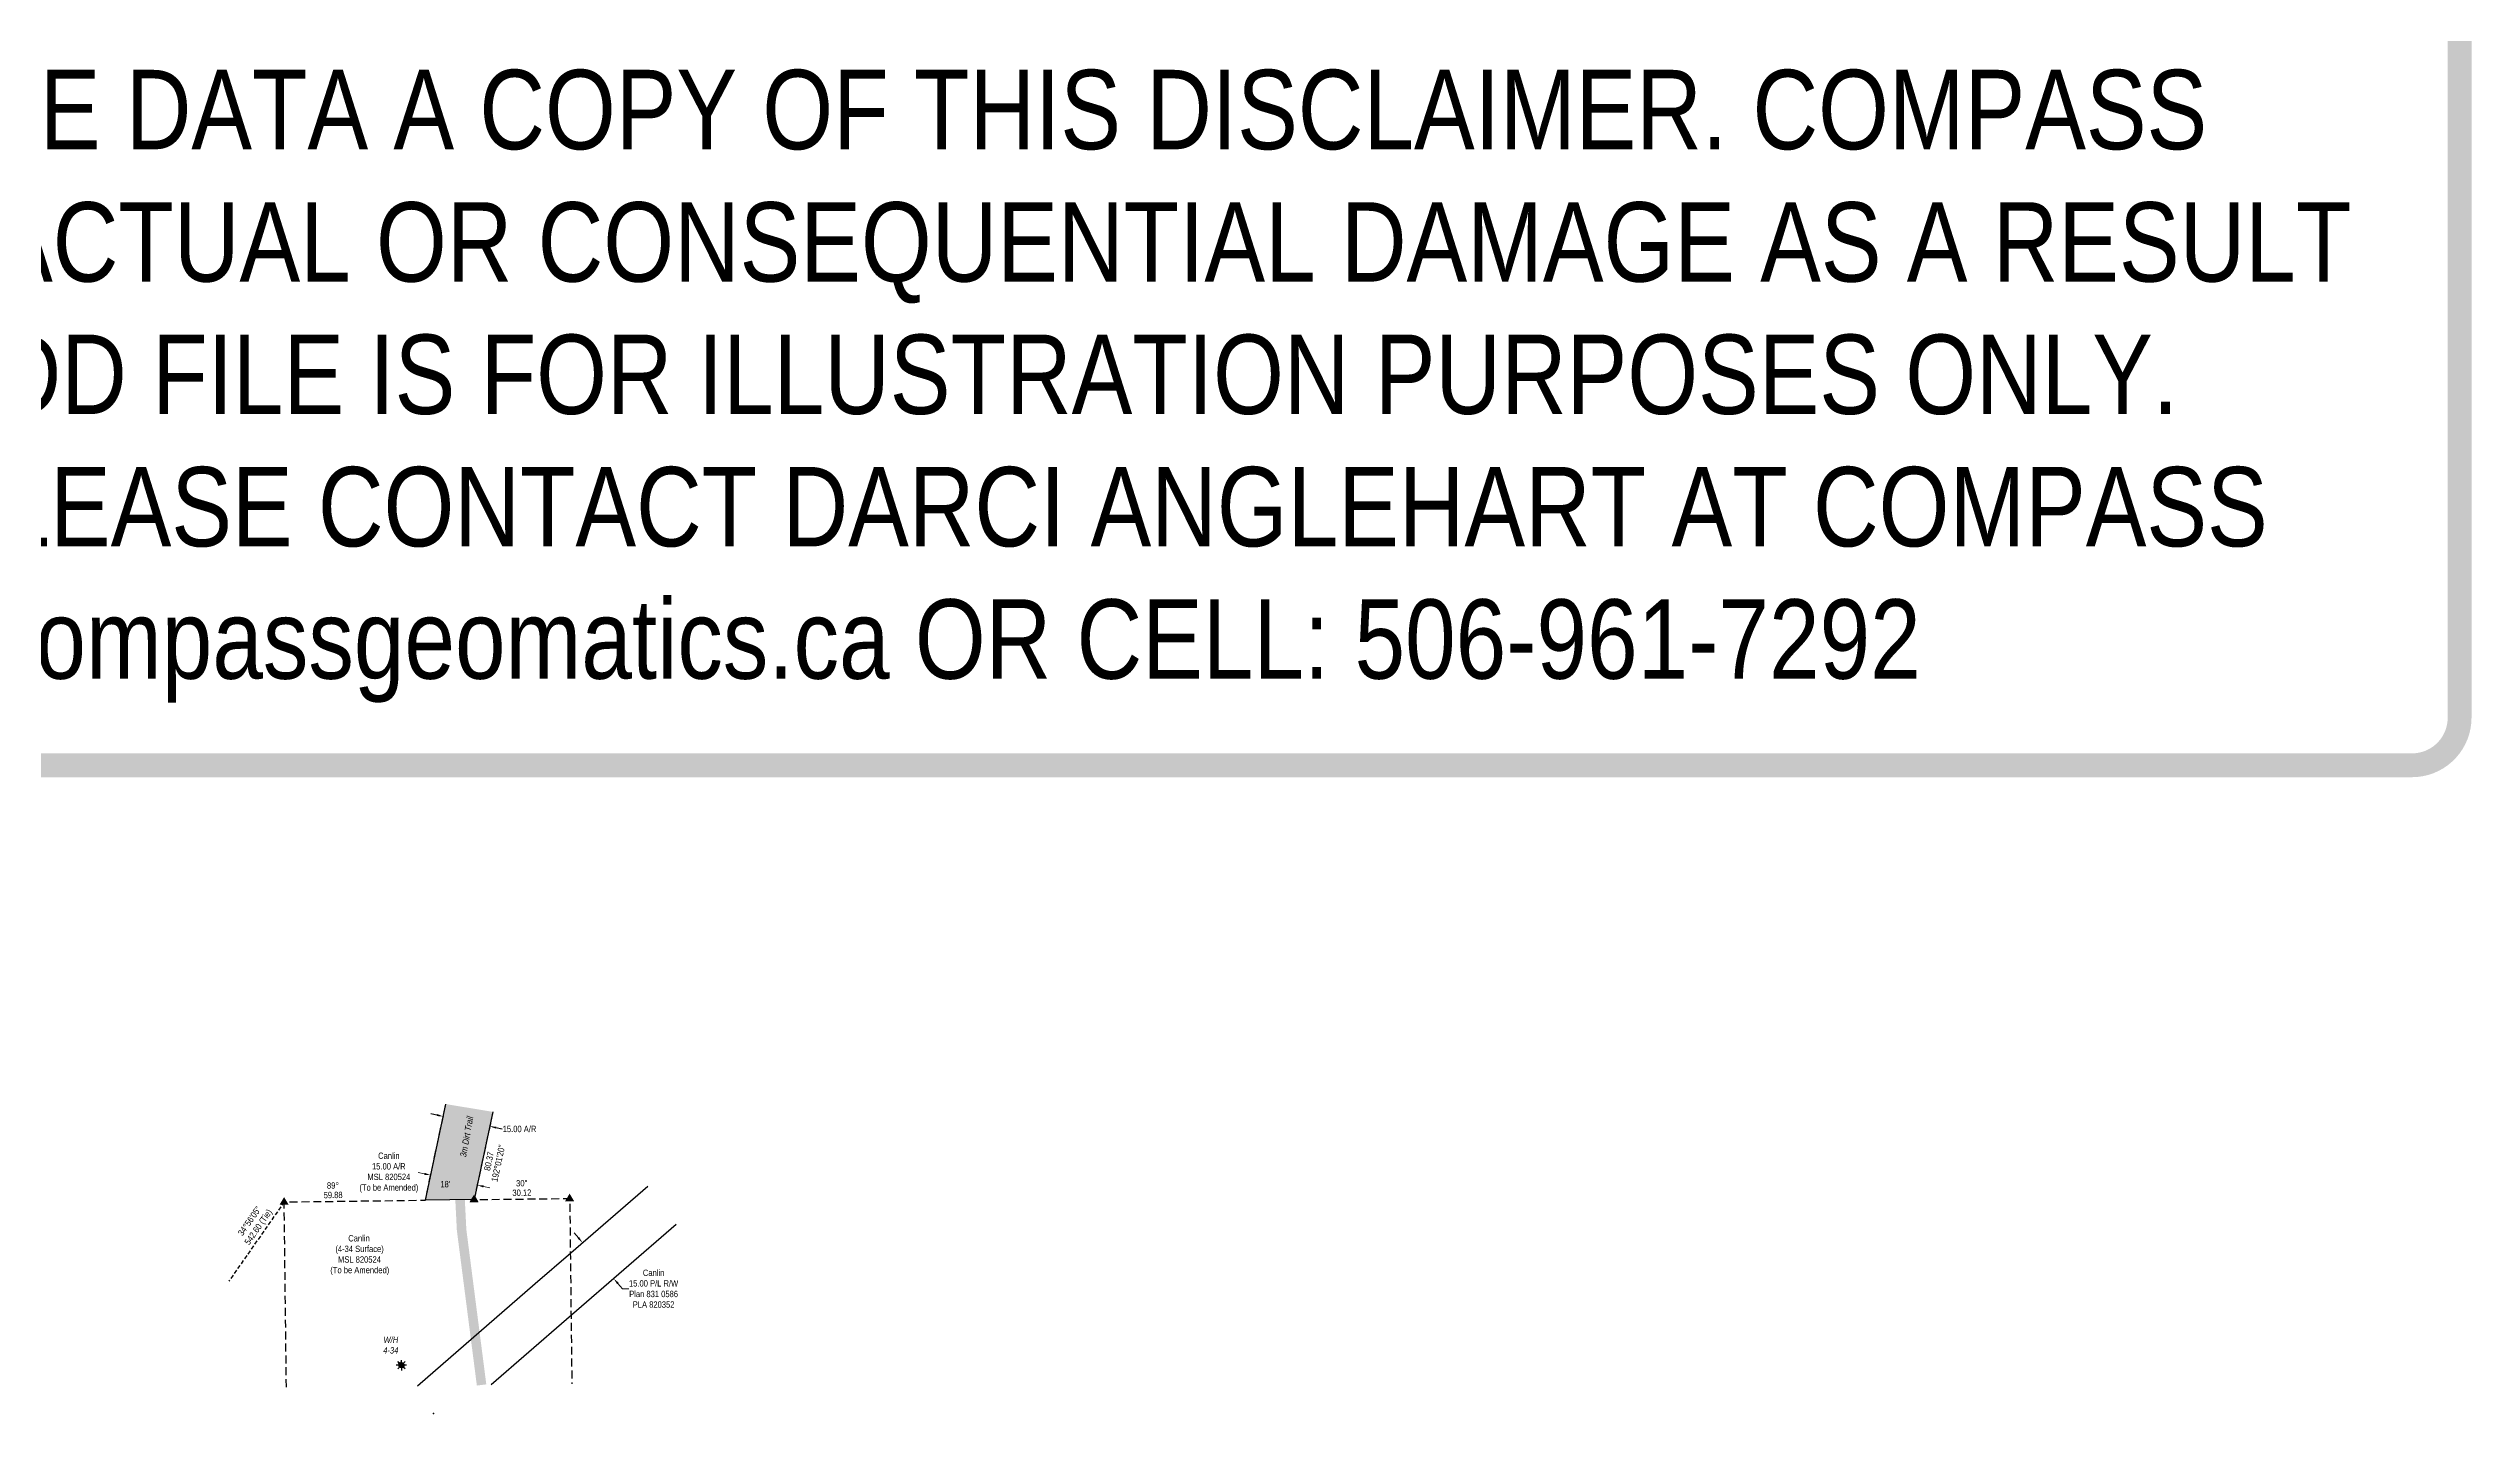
# Model space of a CAD drawing. Extents: x 543237 to 551134, y 5581272 to 5585958.
# Drawn here: x 547318 to 551134, y 5581661 to 5583810 of the extents above; entities that cross this region are included whole.
import ezdxf
from ezdxf.enums import TextEntityAlignment as Align

# ---------------------------------------------------------------- set-up
doc = ezdxf.new("R2010")
doc.units = 0
doc.header["$LTSCALE"] = 5
doc.header["$PDSIZE"] = 0.5
doc.linetypes.add('foc-ACCESSROAD', pattern=[3.75, 2.5, -1.25])
doc.linetypes.add('foc-TIELINE', pattern=[1.875, 1.25, -0.625])
doc.layers.get('Defpoints').update_dxf_attribs({"color": 9})
for name, color, linetype, lineweight in [('AS-GENERAL', 48, 'Continuous', 18), ('C-AR-T', 13, 'Continuous', 9), ('C-RW-T', 13, 'Continuous', 9), ('C-WS-T', 13, 'Continuous', 9)]:
    doc.layers.add(name, color=color, linetype=linetype, lineweight=lineweight)
doc.layers.add('AS-PIPE-AG', color=7, linetype='Continuous', true_color=0x7d00fa)
doc.layers.add('oil_and_gas_wells_pt', color=7, linetype='Continuous', true_color=0xad5f21)
for name, color, linetype in [('AS-ROADS', 254, 'Continuous'), ('C-AR', 13, 'foc-ACCESSROAD'), ('C-RW', 13, 'Continuous'), ('C-WS', 13, 'foc-ACCESSROAD'), ('C-WS-S', 8, 'Continuous'), ('L-BD1', 253, 'Continuous'), ('L-MON', 1, 'Continuous'), ('L-TIE', 7, 'foc-TIELINE'), ('P-PROPOSED', 10, 'Continuous'), ('P-PROPOSED-H', 21, 'Continuous'), ('P-TXT', 4, 'Continuous')]:
    doc.layers.add(name, color=color, linetype=linetype)
doc.layers.add('DISCLAIMER', color=7, linetype='Continuous', plot=False)
doc.styles.add('80', font='ARIALN.TTF', dxfattribs={"height": 10})
doc.styles.add('80CG', font='ARIALN.TTF', dxfattribs={"height": 10})
doc.styles.add('80L', font='ARIALN.TTF', dxfattribs={"height": 10})
doc.dimstyles.new('Compass 5 000', dxfattribs={"dimscale": 5, "dimtxt": 9, "dimasz": 2, "dimexe": 0.2, "dimexo": 0.0625, "dimgap": 0.5, "dimtad": 0, "dimtih": 1, "dimtoh": 1, "dimzin": 0, "dimdsep": 46, "dimtxsty": '80CG', "dimcen": 0.1, "dimse1": 1, "dimse2": 1, "dimclrd": 256, "dimclrt": 256, "dimaunit": 1, "dimadec": 4, "dimazin": 0, "dimtfac": 0.06, "dimtofl": 0, "dimtmove": 0, "dimatfit": 1, "dimfxl": 0.2, "dimtolj": 1, "dimtzin": 0, "dimlwd": -1, "dimarcsym": 0})

# ---------------------------------------------------------------- blocks, each defined once
blk = doc.blocks.new('GAS')
h = blk.add_hatch(color=255)
h.dxf.hatch_style = 1
edge = h.paths.add_edge_path()
edge.add_arc((0, 0), 0.9, 0, 360)
for p, q in [((-0.81, 0), (-1.62, 0)), ((-0.57, 0.57), (-1.14, 1.14)), ((0, 0.81), (0, 1.62)), ((0.57, 0.57), (1.14, 1.14)), ((1.62, 0), (0.81, 0)), ((-0.57, -0.57), (-1.14, -1.14)), ((0, -0.81), (0, -1.62)), ((1.14, -1.14), (0.57, -0.57))]:
    blk.add_line(p, q)
blk.add_circle((0, 0), 0.8)
blk = doc.blocks.new('STRIA')
blk.add_hatch(color=255).paths.add_polyline_path([(-0.04, 1.52), (-1.47, -0.87), (1.39, -0.87)])
blk = doc.blocks.new('STRIAA')
blk.add_blockref('STRIA', (0, 0))
blk = doc.blocks.new('STRIB')
at = {"color": 1}
blk.add_solid([(-1.12, -0.67), (-0.04, 1.13), (1.04, -0.67)], dxfattribs=at)
blk = doc.blocks.new('STRIBB')
blk.add_blockref('STRIB', (0, 0))
blk = doc.blocks.new('STRICC')
for name in ['STRIAA', 'STRIBB']:
    blk.add_blockref(name, (0, 0))
blk = doc.blocks.new('fdspike')
blk.add_blockref('STRICC', (0, 0))
blk = doc.blocks.new('TRIA')
blk.add_hatch(color=255).paths.add_polyline_path([(-0.04, 1.52), (-1.47, -0.87), (1.39, -0.87)])
blk = doc.blocks.new('TRIAA')
blk.add_blockref('TRIA', (0, 0))
blk = doc.blocks.new('TRIB')
at = {"color": 1}
blk.add_lwpolyline([(-1.12, -0.67), (-0.04, 1.13), (1.04, -0.67)], close=True, dxfattribs=at)
blk = doc.blocks.new('TRIBB')
blk.add_blockref('TRIB', (0, 0))
blk = doc.blocks.new('TRICC')
for name in ['TRIAA', 'TRIBB']:
    blk.add_blockref(name, (0, 0))
blk = doc.blocks.new('plspike')
blk.add_blockref('TRICC', (0, 0))
blk = doc.blocks.new('*D58')
at = {"layer": 'C-AR-T', "transparency": 16777216}
for p, q in [((547910.1, 5582038.1), (547900.3, 5582040.1)), ((548002.9, 5582018.3), (548012.7, 5582016.2))]:
    blk.add_line(p, q, dxfattribs=at)
for points in [[(547910.4, 5582039.7), (547909.7, 5582036.4), (547919.8, 5582036)], [(548003.3, 5582019.9), (548002.6, 5582016.6), (547993.2, 5582020.4)]]:
    blk.add_solid(points, dxfattribs=at)
at = {"layer": 'Defpoints', "color": 0, "transparency": 16777216}
for p in [(547936.6, 5582114.6), (548009.9, 5582099), (547993.2, 5582020.4)]:
    blk.add_point(p, dxfattribs=at)
at = {"layer": 'C-AR-T', "transparency": 16777216, "insert": (547853.9, 5582040.1), "char_height": 10, "attachment_point": 5, "style": '80CG'}
blk.add_mtext('\\A1;Canlin\\P15.00 A/R\\PMSL 820524\\P(To be Amended)', dxfattribs=at)
blk = doc.blocks.new('*D59')
at = {"layer": 'Defpoints', "color": 0, "transparency": 16777216}
for p in [(547939.5, 5582128.5), (547920.8, 5582040.4), (547994.1, 5582024.8)]:
    blk.add_point(p, dxfattribs=at)
at = {"layer": 'P-TXT', "transparency": 16777216}
for p, q in [((547929.7, 5582130.6), (547920, 5582132.7)), ((548022.6, 5582110.8), (548032.4, 5582108.7))]:
    blk.add_line(p, q, dxfattribs=at)
for points in [[(547930.1, 5582132.2), (547929.4, 5582129), (547939.5, 5582128.5)], [(548023, 5582112.4), (548022.3, 5582109.2), (548012.9, 5582112.9)]]:
    blk.add_solid(points, dxfattribs=at)
at = {"layer": 'P-TXT', "transparency": 16777216, "insert": (548059.7, 5582108.7), "char_height": 10, "attachment_point": 5, "style": '80CG'}
blk.add_mtext('\\A1;15.00 A/R', dxfattribs=at)
blk = doc.blocks.new('*D60')
at = {"layer": 'C-RW-T', "transparency": 16777216}
for p, q in [((548152.4, 5581937.4), (548145.8, 5581945)), ((548214.5, 5581865.6), (548221.7, 5581857.3)), ((548221.7, 5581857.3), (548231.7, 5581857.3))]:
    blk.add_line(p, q, dxfattribs=at)
for points in [[(548153.6, 5581938.5), (548151.1, 5581936.3), (548158.9, 5581929.8)], [(548215.8, 5581866.7), (548213.3, 5581864.5), (548208, 5581873.1)]]:
    blk.add_solid(points, dxfattribs=at)
at = {"layer": 'Defpoints', "color": 0, "transparency": 16777216}
for p in [(548173.8, 5581942.7), (548208, 5581873.1), (548222.8, 5581886)]:
    blk.add_point(p, dxfattribs=at)
at = {"layer": 'C-RW-T', "transparency": 16777216, "insert": (548270.8, 5581857.3), "char_height": 10, "attachment_point": 5, "style": '80CG'}
blk.add_mtext('\\A1;Canlin\\P15.00 P/L R/W\\PPlan 831 0586\\PPLA 820352', dxfattribs=at)
blk = doc.blocks.new('Disclaimer_Legal')
at = {"layer": 'DISCLAIMER', "color": 254, "flags": 128}
blk.add_lwpolyline([(-3612.9, -1104.6, 37.5, 37.5, 0), (4096.1, -1104.6, 37.5, 37.5, 0.414214), (4171.1, -1029.6, 37.5, 37.5, 0), (4171.1, 2078.7, 37.5, 0, 0.414214), (4096.1, 2153.7, 0, 0, 0), (-3612.9, 2153.7, 0, 0, 0.414214), (-3687.9, 2078.7, 0, 0, 0), (-3687.9, -1029.6, 0, 37.5, 0.414214)], format="xyseb", close=True, dxfattribs=at)
at = {"layer": 'DISCLAIMER', "color": 254, "insert": (241.6, 533.9), "char_height": 125, "width": 7717.568, "attachment_point": 5, "style": '80'}
blk.add_mtext('NOTICE TO THE CORPORATION, PERSON &/OR PERSONS REGARDING THIS COMPUTER AIDED DESIGN AND DRAFTING (CADD) FILES. ACCEPTANCE OF THE CADD DATA IS BASED ON THE FOLLOWING DISCLAIMER WHICH COVERS ALL CADD DATA RECIEVED FROM COMPASS GEOMATICS LTD.\\P{\\fArial Narrow|b1|i0|c0|p34;DISCLAIMER}\\PCOMPASS GEOMATICS LTD. MAKES NO REPRESENTATION OR WARRANTIES, EXPRESS OR IMPLIED, WITH RESPECT TO THE REUSE OF THE DATA PROVIDED HEREWITH, REGARDLESS OF ITS FORMAT OR THE MEANS OF ITS TRANSMISSION. THERE IS NO GUARANTEE OR REPRESENTATION TO THE USER AS TO THE ACCURACY, CURRENCY, SUITABILITY OR RELIABILITY OF THIS DATA FOR ANY PURPOSE. THE USER ACCEPTS THE DATA "AS IS", AND ASSUMES ALL RISKS ASSOCIATED WITH ITS USE. BY ACCEPTANCE OF THIS DATA, THE USER AGREES NOT TO TRANSMIT THIS DATA OR PROVIDE ACCESS OR ANY PART OF IT TO ANOTHER PARTY UNLESS THE USER SHALL INCLUDE WITH THE DATA A COPY OF THIS DISCLAIMER. COMPASS GEOMATICS LTD. ASSUMES NO RESPONSIBILITY FOR ACTUAL OR CONSEQUENTIAL DAMAGE AS A RESULT OF ANY USER\'S RELIANCE ON THIS DATA. THIS CADD FILE IS FOR ILLUSTRATION PURPOSES ONLY.\\PIF YOU REQUIRE MORE ACCURATE INFORMATION, PLEASE CONTACT DARCI ANGLEHART AT COMPASS GEOMATICS LTD. VIA EMAIL: darci.anglehart@compassgeomatics.ca OR CELL: 506-961-7292', dxfattribs=at)

msp = doc.modelspace()

# ---------------------------------------------------------------- hatches: boundary and pattern name
at = {"layer": 'P-PROPOSED-H'}
h = msp.add_hatch(color=256, dxfattribs=at)
h.dxf.hatch_style = 1
h.paths.add_polyline_path([(547911.443, 5581996.571), (547988.284, 5581997.499), (548017.699, 5582135.625), (547943.663, 5582147.931)])

# ---------------------------------------------------------------- linework, layer by layer
at = {"layer": 'AS-PIPE-AG', "flags": 128}
msp.add_lwpolyline([(547872.714, 5581736.847), (547870.784, 5581735.407), (547869.674, 5581740.622), (547872.179, 5581741.497)], dxfattribs=at)
at = {"layer": 'AS-ROADS', "const_width": 14.993, "flags": 128}
msp.add_lwpolyline([(547984.233, 5582141.069), (547964.339, 5582031.207), (547968.479, 5581949.822), (547999.945, 5581705.766)], dxfattribs=at)
at = {"layer": 'C-RW'}
for points in [[(547898.783, 5581704.626), (548084.425, 5581865.366), (548140.549, 5581913.943), (548261.572, 5582018.69)], [(548306.232, 5581958.13), (548141.76, 5581815.854), (548133.47, 5581808.686), (548014.808, 5581705.933)]]:
    msp.add_lwpolyline(points, dxfattribs=at)
at = {"layer": 'C-WS', "flags": 128}
for points in [[(547692.571, 5581702.302), (547689.139, 5581993.887), (547911.443, 5581996.571), (547943.663, 5582147.931)], [(548017.699, 5582135.625), (547988.294, 5581997.547), (548138.749, 5581999.317), (548142.04, 5581707.367)]]:
    msp.add_lwpolyline(points, dxfattribs=at)
at = {"layer": 'L-TIE'}
msp.add_line((547689.139, 5581993.887), (547602.182, 5581869.399), dxfattribs=at)
at = {"layer": 'oil_and_gas_wells_pt'}
msp.add_point((547924.45, 5581660.817), dxfattribs=at)
at = {"layer": 'P-PROPOSED', "flags": 128}
msp.add_lwpolyline([(548017.699, 5582135.625), (547988.284, 5581997.499), (547911.443, 5581996.571), (547943.675, 5582147.929)], dxfattribs=at)

# ---------------------------------------------------------------- block references
at = {"layer": 'C-AR-T', "color": 6}
msp.add_blockref('Disclaimer_Legal', (546943.652, 5583785.798), dxfattribs=at)
at = {"layer": 'C-WS-S', "color": 4, "xscale": 5, "yscale": 5, "zscale": 5}
msp.add_blockref('GAS', (547873.749, 5581736.742), dxfattribs=at)
at = {"layer": 'L-MON', "color": 4, "xscale": 5, "yscale": 5, "zscale": 5}
for name, p in [('fdspike', (547689.139, 5581993.887)), ('plspike', (547988.294, 5581997.547)), ('fdspike', (548138.749, 5581999.317))]:
    msp.add_blockref(name, p, dxfattribs=at)

# ---------------------------------------------------------------- texts
at = {"layer": 'AS-GENERAL', "insert": (547965.629, 5582065.603), "char_height": 9.99508, "attachment_point": 1, "rotation": 79.736226, "style": '80L'}
msp.add_mtext_dynamic_manual_height_columns('{\\fArial Narrow|b0|i1|c0|p34;3m Dirt Trail}', width=62.9513, gutter_width=50, heights=[0], dxfattribs=at)
at = {"layer": 'C-AR', "color": 6, "insert": (547609.434, 5581936.887), "char_height": 9.99508, "attachment_point": 1, "rotation": 55.064731, "style": '80L'}
msp.add_mtext_dynamic_manual_height_columns('\\pi10.275;34°56\'05"\\P\\pi4.5109;542.60 (Tie)', width=69.60587, gutter_width=50, heights=[0], dxfattribs=at)
at = {"layer": 'C-WS-T', "insert": (547844.75, 5581781.867), "char_height": 10.00011, "attachment_point": 1, "style": '80L'}
msp.add_mtext_dynamic_manual_height_columns('\\pi0.77184;{\\fArial Narrow|b0|i1|c0|p34;W/H\\P\\pi0.24659;4-34}', width=22.74445, gutter_width=50, heights=[0], dxfattribs=at)
at = {"layer": 'L-BD1', "style": '80L'}
for s, height, rotation, p in [('80.37', 9.9951, 77.9781, (548011.373, 5582057.932)), ("192°01'20''", 9.99508, 77.9781, (548026.037, 5582054.809)), ('89°', 9.9951, 0.7009, (547765.968, 5582019.828)), ("18'", 9.9951, 0.674, (547942.727, 5582021.938)), ("30''", 9.9951, 0.674, (548063.228, 5582023.418)), ('59.88', 9.9951, 0.7009, (547766.151, 5582004.836)), ('30.12', 9.9951, 0.674, (548063.404, 5582008.426))]:
    msp.add_text(s, height=height, rotation=rotation, dxfattribs=at).set_placement(p, align=Align.MIDDLE)

# ---------------------------------------------------------------- dimensions: what is measured, and where the dimension line sits
at = {"layer": 'C-AR-T'}
dim = msp.add_linear_dim(base=(547993.153, 5582020.361), p1=(547936.582, 5582114.623), p2=(548009.901, 5582099.009), angle=347.978149, text='Canlin\\P15.00 A/R\\PMSL 820524\\P(To be Amended)', dimstyle='Compass 5 000', dxfattribs=at)
dim.commit()
dim.dimension.update_dxf_attribs({"geometry": '*D58', "text_midpoint": (547853.891, 5582040.14), "dimtype": 161})
at = {"layer": 'C-RW-T'}
dim = msp.add_linear_dim(base=(548207.974, 5581873.132), p1=(548173.75, 5581942.679), p2=(548222.81, 5581885.966), angle=310.861339, text='Canlin\\P15.00 P/L R/W\\PPlan 831 0586\\PPLA 820352', dimstyle='Compass 5 000', dxfattribs=at)
dim.commit()
dim.dimension.update_dxf_attribs({"geometry": '*D60', "text_midpoint": (548270.768, 5581857.285), "dimtype": 161})
at = {"layer": 'P-TXT'}
dim = msp.add_linear_dim(base=(547939.526, 5582128.498), p1=(547994.094, 5582024.778), p2=(547920.77, 5582040.387), angle=167.98269, text='15.00 A/R', dimstyle='Compass 5 000', dxfattribs=at)
dim.commit()
dim.dimension.update_dxf_attribs({"geometry": '*D59', "text_midpoint": (548059.693, 5582108.726), "dimtype": 161})

# ---------------------------------------------------------------- next in the draw order: texts
at = {"layer": 'C-WS-T', "insert": (547761.323, 5581941.666), "char_height": 10.00011, "attachment_point": 1, "style": '80L', "bg_fill": 2}
msp.add_mtext_dynamic_manual_height_columns('\\pi28.739;Canlin\\P\\pi8.3802;(4-34 Surface)\\P\\pi12.524;MSL 820524\\P\\pi0.41627;(To be Amended)', width=88.59612, gutter_width=50, heights=[0], dxfattribs=at)

doc.saveas('drawing.dxf')
